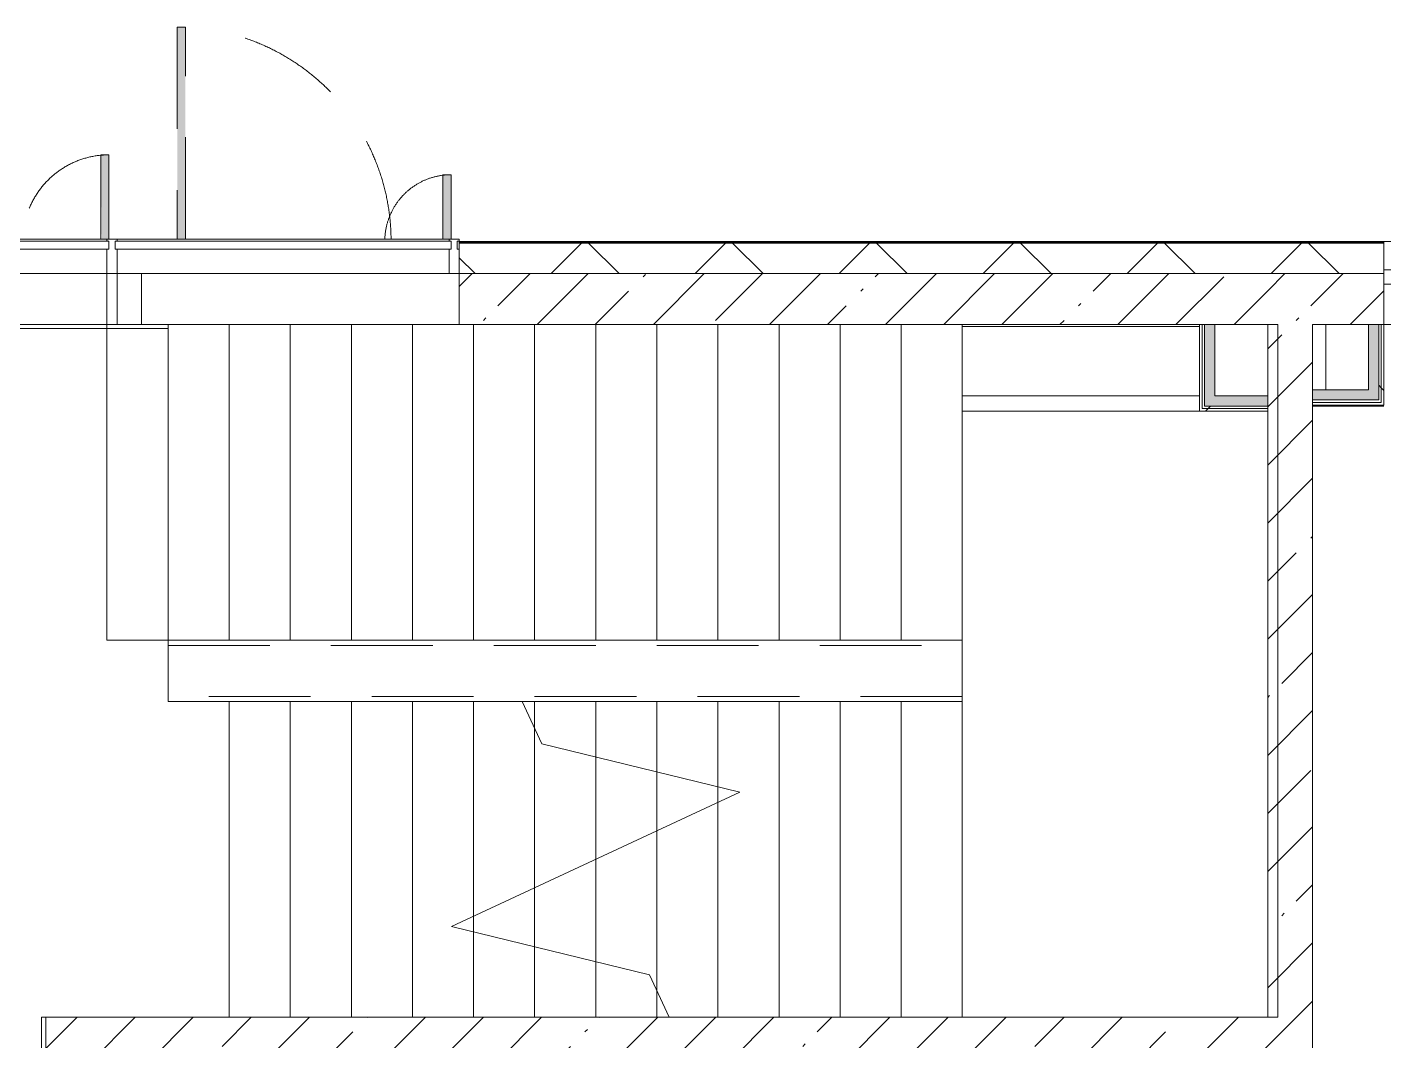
# Model space of a CAD drawing. Header units: millimetres. Extents: x -3917 to 185442, y -8553 to 29000.
# Drawn here: x 152920 to 159582, y 17634 to 22610 of the extents above; entities that cross this region are included whole.
import ezdxf

# ---------------------------------------------------------------- set-up
doc = ezdxf.new("R2010")
doc.units = ezdxf.units.MM
doc.linetypes.add('200_ШТРИХ__ш1_п0_6_', pattern=[800, 500, -300])
for name, color, linetype, lineweight in [('A-DETL-MBND-1', 7, '200_ШТРИХ__ш1_п0_6_', 9), ('A-GLAZ-2', 7, 'Continuous', 5), ('A-GLAZ-CWMG-4', 7, 'Continuous', 5), ('A-WALL', 7, 'Continuous', 9), ('A-WALL-4', 7, 'Continuous', 5), ('I-WALL-4', 7, 'Continuous', 5), ('S-STRS-1', 7, 'Continuous', 5), ('S-STRS-MBND-1', 7, 'Continuous', 5)]:
    doc.layers.add(name, color=color, linetype=linetype, lineweight=lineweight)
for name, color, linetype, lineweight, true_color in [('A-FLOR-2', 7, 'Continuous', 5, 0xaaaaaa), ('I-WALL-2', 7, 'Continuous', 5, 0xe7e7e7), ('I-WALL-3', 7, 'Continuous', 9, 0xe7e7e7)]:
    doc.layers.add(name, color=color, linetype=linetype, lineweight=lineweight, true_color=true_color)
pattern_1 = [(45, (58431.5, 0), (-285.1231, 285.1231), []), (45, (58716.64, 0), (-285.1231, 285.1231), [504.031, -100.806, 16.764, -84.042])]
pattern_2 = [(45, (58431.5, 0), (-530.33, 530.33), []), (135, (58431.5, 0), (-530.33, -530.33), [])]

# ---------------------------------------------------------------- blocks, each defined once
blk = doc.blocks.new('120_Окно_СКБ_1Ст - 120_Окно_СКБ_1Ст 900х2500_h_ с форточкой-22877787-2_10_1_птичка')
at = {"layer": 'A-GLAZ-2'}
for p, q in [((-450, -127), (-450, -57)), ((-450, -57), (-380, -57)), ((450, -57), (-450, -57)), ((-380, -57), (-380, -127)), ((380, -127), (380, -57)), ((380, -57), (450, -57)), ((450, -57), (450, -127)), ((-380, -127), (-450, -127)), ((-450, -127), (-400, -127)), ((-380, -127), (-400, -127)), ((-400, -127), (-400, -137)), ((380, -87), (-380, -87)), ((-380, -87), (-380, -127)), ((-330, -137), (-330, -87)), ((-330, -107), (330, -107)), ((330, -117), (-330, -117)), ((330, -137), (330, -87)), ((380, -127), (380, -87)), ((450, -127), (380, -127)), ((400, -127), (380, -127)), ((400, -127), (450, -127)), ((400, -137), (400, -127)), ((-400, -137), (400, -137)), ((400, -137), (-400, -137))]:
    blk.add_line(p, q, dxfattribs=at)
blk = doc.blocks.new('DRS_ДПУ_распашная__2Ст_Прямоугольная1 - ВН-4_ Нр_ДО_1500х2200 глухая-26741401-2_10_1_птичка')
at = {"layer": 'A-DETL-MBND-1'}
h = blk.add_hatch(color=256, dxfattribs=at)
h.paths.add_polyline_path([(-760, 10), (-730, 10), (-730, 1050), (-770, 1050), (-770, 10)])
h.paths.add_polyline_path([(-760, 0), (-760, 10), (-770, 0)])
h = blk.add_hatch(color=256, dxfattribs=at)
h.paths.add_polyline_path([(760, 0), (770, 0), (760, 10)])
h.paths.add_polyline_path([(770, 10), (770, 423.1), (730, 423.1), (735.1, 10), (760, 10)])
for p, q in [((-770, 1050), (-770, 10)), ((-730, 1050), (-770, 1050)), ((-730, 10), (-730, 1050)), ((770, 423.1), (730, 423.1)), ((730, 423.1), (730, 10)), ((770, 10), (770, 423.1))]:
    blk.add_line(p, q, dxfattribs=at)
for centre, radius, start, end in [((-770, 0), 1050, 0.55196, 90), ((770, 0), 423.1, 90, 178.61029)]:
    blk.add_arc(centre, radius, start, end, dxfattribs=at)
blk = doc.blocks.new('Прямоугольный импост - Импост структурный с накладкой - 170мм-23713241-2_10_1_птичка')
at = {"layer": 'A-DETL-MBND-1'}
for p, q in [((-10, 0), (0, 0)), ((0, 0), (0, -10))]:
    blk.add_line(p, q, dxfattribs=at)
blk = doc.blocks.new('DRS_ДПУ_распашная__2Ст_Прямоугольная1 - ВН-4_ Нр_ДО_1500х2200 глухая-26857260-2_10_1_птичка')
at = {"layer": 'A-DETL-MBND-1'}
blk.add_hatch(color=256, dxfattribs=at).paths.add_polyline_path([(-662.5, 10), (-632.5, 10), (-632.5, 1050), (-672.5, 1050), (-672.5, 10)])
h = blk.add_hatch(color=256, dxfattribs=at)
h.paths.add_polyline_path([(662.5, 0), (672.5, 0), (662.5, 10)])
h.paths.add_polyline_path([(662.5, 10), (672.5, 10), (672.5, 325.6), (632.5, 325.6), (632.5, 10)])
for p, q in [((-672.5, 1050), (-672.5, 10)), ((-632.5, 1050), (-672.5, 1050)), ((-632.5, 10), (-632.5, 1050)), ((672.5, 325.6), (632.5, 325.6)), ((632.5, 325.6), (632.5, 10)), ((672.5, 10), (672.5, 325.6))]:
    blk.add_line(p, q, dxfattribs=at)
for centre, radius, start, end in [((-672.5, 0), 1050, 0.55196, 90), ((672.5, 0), 325.6, 90, 178.15712)]:
    blk.add_arc(centre, radius, start, end, dxfattribs=at)
blk = doc.blocks.new('PNS_Панель прямоугольная1 - Нр_Стекло - 40мм-22959730-2_10_1_птичка')
at = {"layer": 'A-GLAZ-2'}
for p, q in [((-770, 0), (770, 0)), ((770, 0), (-770, 0)), ((-760, -40), (760, -40))]:
    blk.add_line(p, q, dxfattribs=at)
blk = doc.blocks.new('PNS_Панель прямоугольная1 - Нр_Стекло - 40мм-23689183-2_10_1_птичка')
at = {"layer": 'A-GLAZ-2'}
for p, q in [((-825, 0), (825, 0)), ((825, 0), (-825, 0)), ((-815, -40), (815, -40))]:
    blk.add_line(p, q, dxfattribs=at)
blk = doc.blocks.new('Прямоугольный импост - Импост структурный с накладкой - 170мм-22874516-2_10_1_птичка')
at = {"layer": 'A-GLAZ-CWMG-4'}
for p, q in [((-50, 40), (-50, 160)), ((-50, 160), (0, 160)), ((0, 160), (0, 40)), ((-40, 40), (-50, 40)), ((-50, -10), (-50, 0)), ((-50, 0), (-40, 0)), ((-40, 0), (-40, 40)), ((-10, 40), (-10, 0)), ((0, 40), (-10, 40)), ((-10, 0), (0, 0)), ((0, 0), (0, -10)), ((0, -10), (-50, -10))]:
    blk.add_line(p, q, dxfattribs=at)
blk = doc.blocks.new('Прямоугольный импост - Импост структурный с накладкой - 170мм-22855553-2_10_1_птичка')
at = {"layer": 'A-GLAZ-CWMG-4'}
for p, q in [((93360, 21560), (93360, 21570)), ((93360, 21570), (94880, 21570)), ((94880, 21570), (94880, 21560)), ((93360, 21400), (94880, 21400))]:
    blk.add_line(p, q, dxfattribs=at)
blk = doc.blocks.new('Прямоугольный импост - Импост структурный с накладкой - 170мм-23689142-2_10_1_птичка')
at = {"layer": 'A-GLAZ-CWMG-4'}
for p, q in [((94930, 21560), (94930, 21570)), ((94930, 21570), (96560, 21570)), ((96560, 21570), (96560, 21560)), ((94930, 21400), (96560, 21400))]:
    blk.add_line(p, q, dxfattribs=at)
blk = doc.blocks.new('Прямоугольный импост - Импост структурный с накладкой - 170мм-22874498-2_10_1_птичка')
at = {"layer": 'A-GLAZ-CWMG-4'}
for p, q in [((-25, 40), (-25, 160)), ((-25, 160), (25, 160)), ((25, 160), (25, 40)), ((-15, 40), (-25, 40)), ((-25, -10), (-25, 0)), ((-25, 0), (-15, 0)), ((-15, 0), (-15, 40)), ((15, 40), (15, 0)), ((25, 40), (15, 40)), ((15, 0), (25, 0)), ((25, 0), (25, -10)), ((25, -10), (-25, -10))]:
    blk.add_line(p, q, dxfattribs=at)
blk = doc.blocks.new('Зашивка приборов отопления31 - Зашивка приборов отопления-33324104-2_10_1_птичка')
at = {"layer": 'A-WALL-4'}
for p, q in [((126595, 120), (125430, 120)), ((126595, 45), (126595, 120)), ((126595, 45), (125430, 45)), ((125430, 45), (126595, 45)), ((126595, -295), (126595, 45)), ((125430, -295), (126595, -295))]:
    blk.add_line(p, q, dxfattribs=at)

msp = doc.modelspace()

# ---------------------------------------------------------------- hatches: boundary and pattern name
at = {"layer": 'A-WALL-4'}
h = msp.add_hatch(dxfattribs=at)
h.set_pattern_fill('FP_115', color=256, style=0, pattern_type=2)
h.set_pattern_definition([(45, (58431.5, 0), (-353.5534, 353.5534), []), (135, (58431.5, 0), (-353.5534, -353.5534), [])])
h.paths.add_polyline_path([(183661.5, 21400), (183661.5, 21550), (178581.7, 21550), (178581.7, 21400), (183511.5, 21400)])
h.paths.add_polyline_path([(177681.7, 21400), (177681.7, 21550), (176332, 21550), (176332, 21400), (176938.4, 21400)])
h.paths.add_polyline_path([(164880.6, 21400), (165282, 21400), (165282, 21550), (163981.7, 21550), (163981.7, 21400), (164481.5, 21400)])
h.paths.add_polyline_path([(167482, 21400), (167482, 21550), (166182, 21550), (166182, 21400), (166735.7, 21400)])
h.paths.add_polyline_path([(168382, 21400), (169681.5, 21400), (169681.5, 21550), (168382, 21550)])
h.paths.add_polyline_path([(174532, 21400), (175432, 21400), (175432, 21550), (174032, 21550), (174032, 21400), (174155.8, 21400)])
h.paths.add_polyline_path([(170581.5, 21400), (171732, 21400), (171732, 21550), (170581.5, 21550)])
h.paths.add_polyline_path([(158388, 21400), (159581.5, 21400), (159581.5, 21550), (155041.5, 21550), (155041.5, 21400), (157460.5, 21400)])
h.paths.add_polyline_path([(160481.5, 21400), (161681.7, 21400), (161681.7, 21550), (160481.5, 21550)])
h.paths.add_polyline_path([(151741.5, 21400), (151741.5, 21550), (151491.5, 21550), (151491.5, 21400)])
at = {"layer": 'I-WALL-2'}
for points in [[(159556.5, 20780), (159556.5, 21150), (159506.5, 21150), (159506.5, 20780)], [(159231.5, 20780), (159506.5, 20780), (159506.5, 20830), (159231.5, 20830)]]:
    msp.add_hatch(color=256, dxfattribs=at).paths.add_polyline_path(points)
at = {"layer": 'I-WALL-3'}
for points in [[(158751.5, 20750), (158751.5, 21150), (158701.5, 21150), (158701.5, 20750)], [(159011.5, 20750), (159011.5, 20800), (158751.5, 20800), (158751.5, 20750), (158851.7, 20750)]]:
    msp.add_hatch(color=256, dxfattribs=at).paths.add_polyline_path(points)
at = {"layer": 'I-WALL-4'}
h = msp.add_hatch(dxfattribs=at)
h.set_pattern_fill('FP_123', color=256, style=0, pattern_type=2)
h.set_pattern_definition(pattern_1)
h.paths.add_polyline_path([(159011.5, 21150), (159011.5, 21400), (155041.5, 21400), (155041.5, 21150), (158751.5, 21150)])
h.paths.add_polyline_path([(151741.5, 21150), (151741.5, 21400), (151461.5, 21400), (151461.5, 21150)])
h = msp.add_hatch(dxfattribs=at)
h.set_pattern_fill('FP_123', color=256, style=0, pattern_type=2)
h.set_pattern_definition(pattern_1)
h.paths.add_polyline_path([(159231.5, 17750), (159231.5, 21400), (159011.5, 21400), (159011.5, 17750)])
h = msp.add_hatch(dxfattribs=at)
h.set_pattern_fill('FP_123', color=256, style=0, pattern_type=2)
h.set_pattern_definition(pattern_1)
h.paths.add_polyline_path([(170581.5, 21150), (171732, 21150), (171732, 21400), (170581.5, 21400)])
h.paths.add_polyline_path([(174532, 21150), (175432, 21150), (175432, 21400), (174532, 21400), (174532, 21239.3)])
h.paths.add_polyline_path([(179641.5, 21150), (179641.5, 21400), (179281.5, 21400), (179281.5, 21150)])
h.paths.add_polyline_path([(176947, 21150), (177681.7, 21150), (177681.7, 21400), (176332, 21400), (176332, 21150), (176938.4, 21150)])
h.paths.add_polyline_path([(159569, 21150), (159581.5, 21150), (159581.5, 21400), (159231.5, 21400), (159231.5, 21150), (159556.5, 21150)])
h.paths.add_polyline_path([(161170.5, 21150), (161681.7, 21150), (161681.7, 21400), (160481.5, 21400), (160481.5, 21150)])
h.paths.add_polyline_path([(164481.5, 21150), (165282, 21150), (165282, 21400), (164481.5, 21400)])
h.paths.add_polyline_path([(166735.7, 21150), (167482, 21150), (167482, 21400), (166182, 21400), (166182, 21150), (166656.5, 21150)])
h.paths.add_polyline_path([(169681.5, 21150), (169681.5, 21400), (169481.5, 21400), (169481.5, 21150), (169518.2, 21150)])
h.paths.add_polyline_path([(168781.5, 21150), (168781.5, 21400), (168382, 21400), (168382, 21150), (168590.7, 21150)])
h = msp.add_hatch(dxfattribs=at)
h.set_pattern_fill('FP_227', color=256, style=0, pattern_type=2)
h.set_pattern_definition(pattern_2)
h.paths.add_polyline_path([(159569, 20767.5), (159569, 21150), (159556.5, 21150), (159556.5, 20767.5)])
h = msp.add_hatch(dxfattribs=at)
h.set_pattern_fill('FP_227', color=256, style=0, pattern_type=2)
h.set_pattern_definition(pattern_2)
h.paths.add_polyline_path([(159581.5, 20755), (159581.5, 21150), (159569, 21150), (159569, 20755)])
h = msp.add_hatch(dxfattribs=at)
h.set_pattern_fill('FP_227', color=256, style=0, pattern_type=2)
h.set_pattern_definition(pattern_2)
h.paths.add_polyline_path([(158689, 20725), (159011.5, 20725), (159011.5, 20737.5), (158689, 20737.5)])
h = msp.add_hatch(dxfattribs=at)
h.set_pattern_fill('FP_227', color=256, style=0, pattern_type=2)
h.set_pattern_definition(pattern_2)
h.paths.add_polyline_path([(158701.5, 20737.5), (159011.5, 20737.5), (159011.5, 20750), (158701.5, 20750)])
h = msp.add_hatch(dxfattribs=at)
h.set_pattern_fill('FP_123', color=256, style=0, pattern_type=2)
h.set_pattern_definition(pattern_1)
h.paths.add_polyline_path([(156951.5, 17530), (159231.5, 17530), (159231.5, 17750), (153011.5, 17750), (153011.5, 17530), (156151.5, 17530)])

# ---------------------------------------------------------------- linework, layer by layer
at = {"layer": 'A-DETL-MBND-1'}
for p, q in [((153361.5, 21150), (153361.5, 21400)), ((153481.5, 21400), (153481.5, 21150)), ((153611.5, 19575), (157511.5, 19575)), ((157511.5, 19325), (153611.5, 19325))]:
    msp.add_line(p, q, dxfattribs=at)
at = {"layer": 'A-FLOR-2'}
for p, q in [((153311.5, 21150), (153311.5, 21400)), ((153611.5, 21130), (151481.5, 21130)), ((153611.5, 21150), (151741.5, 21150)), ((153611.5, 19300), (153611.5, 21150)), ((159296.5, 21150), (159296.5, 20830)), ((159581.5, 20750), (159231.5, 20750)), ((153911.5, 19300), (153611.5, 19300)), ((152990.5, 13620), (152990.5, 17750)), ((152990.5, 17750), (153011.5, 17750))]:
    msp.add_line(p, q, dxfattribs=at)
at = {"layer": 'A-WALL'}
for p, q in [((159581.5, 21553), (155041.5, 21553)), ((159581.5, 21550), (155041.5, 21550)), ((155041.5, 21400), (159011.5, 21400)), ((159581.5, 21400), (159231.5, 21400)), ((158751.5, 21150), (158676.5, 21150)), ((158689, 20737.5), (158689, 21150)), ((158701.5, 20750), (158701.5, 21150)), ((159581.5, 21150), (159506.5, 21150)), ((159556.5, 20780), (159556.5, 21150)), ((159569, 20767.5), (159569, 21150)), ((159011.5, 20725), (159011.5, 20800)), ((159231.5, 20830), (159231.5, 20755)), ((159011.5, 20737.5), (158689, 20737.5)), ((159011.5, 20750), (158701.5, 20750)), ((159231.5, 20780), (159556.5, 20780)), ((159231.5, 20767.5), (159569, 20767.5))]:
    msp.add_line(p, q, dxfattribs=at)
at = {"layer": 'A-WALL-4'}
for p, q in [((168382, 21558), (155041.5, 21558)), ((155041.5, 21558), (155041.5, 21400)), ((159581.5, 21400), (159581.5, 21558)), ((159011.5, 21400), (159231.5, 21400))]:
    msp.add_line(p, q, dxfattribs=at)
at = {"layer": 'I-WALL-4'}
for p, q in [((155041.5, 21400), (155041.5, 21150)), ((159581.5, 21150), (159581.5, 21400)), ((155041.5, 21150), (158676.5, 21150)), ((158676.5, 21150), (158676.5, 20725)), ((158751.5, 21150), (159011.5, 21150)), ((158751.5, 20800), (158751.5, 21150)), ((159011.5, 21150), (159011.5, 20800)), ((159231.5, 21150), (159506.5, 21150)), ((159231.5, 20830), (159231.5, 21150)), ((159506.5, 21150), (159506.5, 20830)), ((163981.5, 21150), (159581.5, 21150)), ((159581.5, 20755), (159581.5, 21150)), ((159011.5, 20800), (158751.5, 20800)), ((159506.5, 20830), (159231.5, 20830)), ((158676.5, 20725), (159011.5, 20725)), ((159011.5, 20725), (159011.5, 17750)), ((159231.5, 15235), (159231.5, 20755)), ((159231.5, 20755), (159581.5, 20755)), ((153011.5, 17750), (153011.5, 13620)), ((159011.5, 17750), (153011.5, 17750))]:
    msp.add_line(p, q, dxfattribs=at)
at = {"layer": 'S-STRS-1'}
for p, q in [((153311.5, 19600), (153311.5, 21150)), ((153911.5, 21150), (153611.5, 21150)), ((154211.5, 21150), (153911.5, 21150)), ((153911.5, 19600), (153911.5, 21150)), ((153911.5, 19600), (153911.5, 21150)), ((154511.5, 21150), (154211.5, 21150)), ((154211.5, 19600), (154211.5, 21150)), ((154211.5, 19600), (154211.5, 21150)), ((154811.5, 21150), (154511.5, 21150)), ((154511.5, 19600), (154511.5, 21150)), ((154511.5, 19600), (154511.5, 21150)), ((155041.5, 21150), (154811.5, 21150)), ((154811.5, 19600), (154811.5, 21150)), ((154811.5, 19600), (154811.5, 21150)), ((155111.5, 19600), (155111.5, 21150)), ((155111.5, 19600), (155111.5, 21150)), ((155411.5, 19600), (155411.5, 21150)), ((155411.5, 19600), (155411.5, 21150)), ((155711.5, 19600), (155711.5, 21150)), ((155711.5, 19600), (155711.5, 21150)), ((156011.5, 19600), (156011.5, 21150)), ((156011.5, 19600), (156011.5, 21150)), ((156311.5, 19600), (156311.5, 21150)), ((156311.5, 19600), (156311.5, 21150)), ((156611.5, 19600), (156611.5, 21150)), ((156611.5, 19600), (156611.5, 21150)), ((156911.5, 19600), (156911.5, 21150)), ((156911.5, 19600), (156911.5, 21150)), ((157211.5, 19600), (157211.5, 21150)), ((157211.5, 19600), (157211.5, 21150)), ((157511.5, 21140), (157511.5, 21150)), ((157511.5, 21140), (157511.5, 21150)), ((157511.5, 19600), (157511.5, 20725)), ((157511.5, 19600), (157511.5, 20725)), ((153911.5, 19600), (153611.5, 19600)), ((154211.5, 19600), (153911.5, 19600)), ((154511.5, 19600), (154211.5, 19600)), ((154811.5, 19600), (154511.5, 19600)), ((155111.5, 19600), (154811.5, 19600)), ((155411.5, 19600), (155111.5, 19600)), ((155711.5, 19600), (155411.5, 19600)), ((156011.5, 19600), (155711.5, 19600)), ((156311.5, 19600), (156011.5, 19600)), ((156611.5, 19600), (156311.5, 19600)), ((156911.5, 19600), (156611.5, 19600)), ((157211.5, 19600), (156911.5, 19600)), ((157511.5, 19600), (157211.5, 19600)), ((157511.5, 19600), (157511.5, 19300)), ((153911.5, 19300), (153911.5, 17750)), ((153911.5, 19300), (154211.5, 19300)), ((153911.5, 19300), (153911.5, 17750)), ((154211.5, 19300), (154511.5, 19300)), ((154211.5, 19300), (154211.5, 17750)), ((154211.5, 19300), (154211.5, 17750)), ((154511.5, 19300), (154811.5, 19300)), ((154511.5, 19300), (154511.5, 17750)), ((154511.5, 19300), (154511.5, 17750)), ((154811.5, 19300), (155111.5, 19300)), ((154811.5, 19300), (154811.5, 17750)), ((154811.5, 19300), (154811.5, 17750)), ((155111.5, 19300), (155350.1, 19300)), ((155111.5, 19300), (155111.5, 18245.2)), ((155111.5, 19300), (155111.5, 18245.2)), ((155350.1, 19300), (155411.5, 19300)), ((155411.5, 19300), (155711.5, 19300)), ((155411.5, 19300), (155411.5, 19168.4)), ((155411.5, 19300), (155411.5, 19168.4)), ((155711.5, 19300), (156011.5, 19300)), ((155711.5, 19300), (155711.5, 19027.2)), ((155711.5, 19300), (155711.5, 19027.2)), ((156011.5, 19300), (156311.5, 19300)), ((156011.5, 19300), (156011.5, 18954.3)), ((156011.5, 19300), (156011.5, 18954.3)), ((156311.5, 19300), (156611.5, 19300)), ((156311.5, 19300), (156311.5, 18881.4)), ((156311.5, 19300), (156311.5, 18881.4)), ((156611.5, 19300), (156911.5, 19300)), ((156611.5, 19300), (156611.5, 17750)), ((156611.5, 19300), (156611.5, 17750)), ((156911.5, 19300), (157211.5, 19300)), ((156911.5, 19300), (156911.5, 17750)), ((156911.5, 19300), (156911.5, 17750)), ((157211.5, 19300), (157511.5, 19300)), ((157211.5, 19300), (157211.5, 17750)), ((157211.5, 19300), (157211.5, 17750)), ((157511.5, 19300), (157511.5, 17750)), ((157511.5, 19300), (157511.5, 17750)), ((155411.5, 19168.4), (155411.5, 18385.1)), ((155411.5, 19168.4), (155411.5, 18385.1)), ((155711.5, 19027.2), (155711.5, 18525)), ((155711.5, 19027.2), (155711.5, 18525)), ((156011.5, 18954.3), (156011.5, 18664.9)), ((156011.5, 18954.3), (156011.5, 18664.9)), ((156311.5, 18881.4), (156311.5, 18804.8)), ((156311.5, 18881.4), (156311.5, 18804.8)), ((156311.5, 18804.8), (156311.5, 17750)), ((156311.5, 18804.8), (156311.5, 17750)), ((156011.5, 18664.9), (156011.5, 17881.6)), ((156011.5, 18664.9), (156011.5, 17881.6)), ((155711.5, 18525), (155711.5, 18022.8)), ((155711.5, 18525), (155711.5, 18022.8)), ((155411.5, 18385.1), (155411.5, 18095.7)), ((155411.5, 18385.1), (155411.5, 18095.7)), ((155111.5, 18245.2), (155111.5, 18168.6)), ((155111.5, 18245.2), (155111.5, 18168.6)), ((155111.5, 18168.6), (155111.5, 17750)), ((155111.5, 18168.6), (155111.5, 17750)), ((155411.5, 18095.7), (155411.5, 17750)), ((155411.5, 18095.7), (155411.5, 17750)), ((155711.5, 18022.8), (155711.5, 17750)), ((155711.5, 18022.8), (155711.5, 17750)), ((156011.5, 17881.6), (156011.5, 17750)), ((156011.5, 17881.6), (156011.5, 17750)), ((156011.5, 17750), (156072.9, 17750))]:
    msp.add_line(p, q, dxfattribs=at)
at = {"layer": 'S-STRS-MBND-1'}
for p, q in [((153311.5, 19600), (153311.5, 21150)), ((157511.5, 21150), (153311.5, 21150)), ((153611.5, 19600), (153611.5, 21150)), ((153611.5, 19600), (153611.5, 21150)), ((153911.5, 19600), (153911.5, 21150)), ((153911.5, 19600), (153911.5, 21150)), ((154211.5, 19600), (154211.5, 21150)), ((154211.5, 19600), (154211.5, 21150)), ((154511.5, 19600), (154511.5, 21150)), ((154511.5, 19600), (154511.5, 21150)), ((154811.5, 19600), (154811.5, 21150)), ((154811.5, 19600), (154811.5, 21150)), ((155111.5, 19600), (155111.5, 21150)), ((155111.5, 19600), (155111.5, 21150)), ((155411.5, 19600), (155411.5, 21150)), ((155411.5, 19600), (155411.5, 21150)), ((155711.5, 19600), (155711.5, 21150)), ((155711.5, 19600), (155711.5, 21150)), ((156011.5, 19600), (156011.5, 21150)), ((156011.5, 19600), (156011.5, 21150)), ((156311.5, 19600), (156311.5, 21150)), ((156311.5, 19600), (156311.5, 21150)), ((156611.5, 19600), (156611.5, 21150)), ((156611.5, 19600), (156611.5, 21150)), ((156911.5, 19600), (156911.5, 21150)), ((156911.5, 19600), (156911.5, 21150)), ((157211.5, 19600), (157211.5, 21150)), ((157211.5, 19600), (157211.5, 21150)), ((159061.5, 21150), (157511.5, 21150)), ((157511.5, 19600), (157511.5, 21150)), ((157511.5, 19600), (157511.5, 21150)), ((159061.5, 17750), (159061.5, 21150)), ((157511.5, 19600), (153311.5, 19600)), ((157511.5, 19600), (157511.5, 19300)), ((155350.1, 19300), (157511.5, 19300)), ((155447.4, 19091.4), (155350.1, 19300)), ((155411.5, 19300), (155411.5, 19168.4)), ((155411.5, 19300), (155411.5, 19168.4)), ((155711.5, 19300), (155711.5, 19027.2)), ((155711.5, 19300), (155711.5, 19027.2)), ((156011.5, 19300), (156011.5, 18954.3)), ((156011.5, 19300), (156011.5, 18954.3)), ((156311.5, 19300), (156311.5, 18881.4)), ((156311.5, 19300), (156311.5, 18881.4)), ((156611.5, 19300), (156611.5, 17750)), ((156611.5, 19300), (156611.5, 17750)), ((156911.5, 19300), (156911.5, 17750)), ((156911.5, 19300), (156911.5, 17750)), ((157211.5, 19300), (157211.5, 17750)), ((157211.5, 19300), (157211.5, 17750)), ((157511.5, 19300), (157511.5, 17750)), ((157511.5, 19300), (157511.5, 17750)), ((156419.6, 18855.2), (155447.4, 19091.4)), ((155003.5, 18194.8), (156419.6, 18855.2)), ((156311.5, 18804.8), (156311.5, 17750)), ((156311.5, 18804.8), (156311.5, 17750)), ((156011.5, 18664.9), (156011.5, 17881.6)), ((156011.5, 18664.9), (156011.5, 17881.6)), ((155711.5, 18525), (155711.5, 18022.8)), ((155711.5, 18525), (155711.5, 18022.8)), ((155411.5, 18385.1), (155411.5, 18095.7)), ((155411.5, 18385.1), (155411.5, 18095.7)), ((155975.7, 17958.6), (155003.5, 18194.8)), ((155111.5, 18245.2), (155111.5, 18168.6)), ((155111.5, 18245.2), (155111.5, 18168.6)), ((156072.9, 17750), (155975.7, 17958.6)), ((156072.9, 17750), (157511.5, 17750)), ((157511.5, 17750), (159061.5, 17750))]:
    msp.add_line(p, q, dxfattribs=at)

# ---------------------------------------------------------------- block references
at = {"layer": 'A-DETL-MBND-1'}
for name, p in [('DRS_ДПУ_распашная__2Ст_Прямоугольная1 - ВН-4_ Нр_ДО_1500х2200 глухая-26741401-2_10_1_птичка', (152551.5, 21560)), ('DRS_ДПУ_распашная__2Ст_Прямоугольная1 - ВН-4_ Нр_ДО_1500х2200 глухая-26857260-2_10_1_птичка', (154329, 21560))]:
    msp.add_blockref(name, p, dxfattribs=at)
at = {"layer": 'A-DETL-MBND-1', "extrusion": (0, 0, -1), "rotation": 180}
msp.add_blockref('Прямоугольный импост - Импост структурный с накладкой - 170мм-23713241-2_10_1_птичка', (-155041.5, 21560), dxfattribs=at)
at = {"layer": 'A-GLAZ-2'}
for name, p in [('PNS_Панель прямоугольная1 - Нр_Стекло - 40мм-22959730-2_10_1_птичка', (152551.5, 21560)), ('PNS_Панель прямоугольная1 - Нр_Стекло - 40мм-23689183-2_10_1_птичка', (154176.5, 21560)), ('120_Окно_СКБ_1Ст - 120_Окно_СКБ_1Ст 900х2500_h_ с форточкой-22877787-2_10_1_птичка', (160031.5, 21475))]:
    msp.add_blockref(name, p, dxfattribs=at)
at = {"layer": 'A-GLAZ-CWMG-4'}
for name in ['Прямоугольный импост - Импост структурный с накладкой - 170мм-22855553-2_10_1_птичка', 'Прямоугольный импост - Импост структурный с накладкой - 170мм-23689142-2_10_1_птичка']:
    msp.add_blockref(name, (58431.5, 0), dxfattribs=at)
at = {"layer": 'A-GLAZ-CWMG-4', "extrusion": (0, 0, -1), "rotation": 180}
for name, p in [('Прямоугольный импост - Импост структурный с накладкой - 170мм-22874498-2_10_1_птичка', (-153336.5, 21560)), ('Прямоугольный импост - Импост структурный с накладкой - 170мм-22874516-2_10_1_птичка', (-155041.5, 21560))]:
    msp.add_blockref(name, p, dxfattribs=at)
at = {"layer": 'A-WALL-4', "rotation": 180}
msp.add_blockref('Зашивка приборов отопления31 - Зашивка приборов отопления-33324104-2_10_1_птичка', (284106.6, 20845), dxfattribs=at)

doc.saveas('drawing.dxf')
